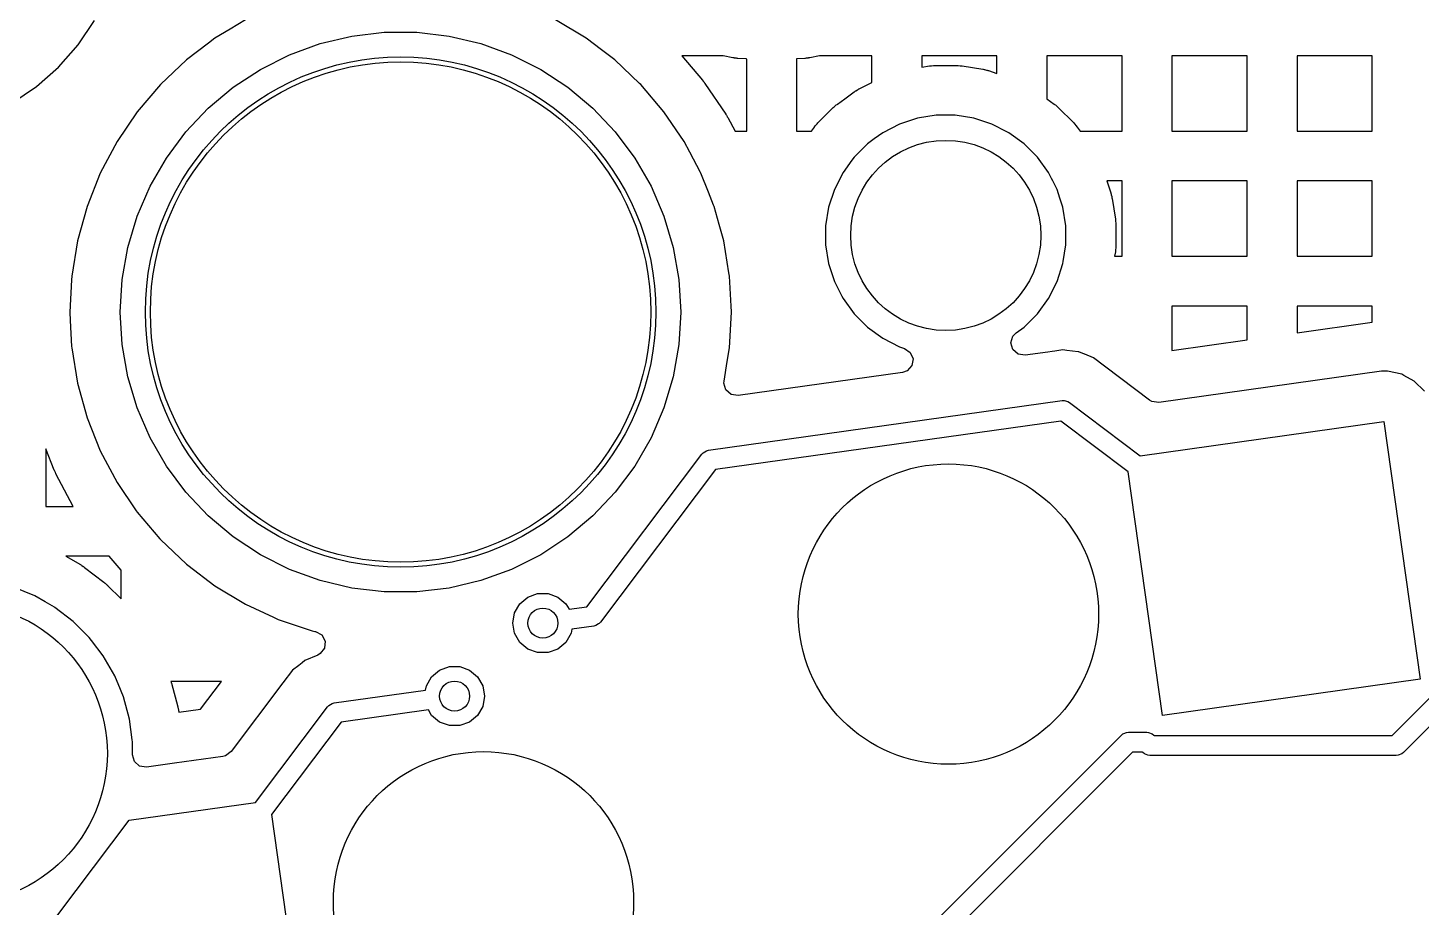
# Model space of a CAD drawing. Extents: x 2.49 to 8.57, y -5.87 to -1.87.
# Drawn here: x 3.523 to 4.071, y -3.249 to -2.903 of the extents above; entities that cross this region are included whole.
import ezdxf

# ---------------------------------------------------------------- set-up
doc = ezdxf.new("R2010")
doc.units = 0
doc.header["$MEASUREMENT"] = 0
doc.layers.add('BLACK', color=7, linetype='CONTINUOUS')

msp = doc.modelspace()

# ---------------------------------------------------------------- linework, layer by layer
at = {"layer": 'BLACK', "linetype": 'CONTINUOUS'}
for p, q in [((3.54254, -2.90941), (3.549, -2.89975)), ((3.60239, -2.90315), (3.59637, -2.90678)), ((3.60844, -2.89951), (3.60239, -2.90315)), ((3.74242, -2.90678), (3.73035, -2.89951)), ((3.53489, -2.91814), (3.54254, -2.90941)), ((3.59378, -2.90874), (3.58515, -2.9153)), ((3.59637, -2.90678), (3.59378, -2.90874)), ((3.62573, -2.91327), (3.63778, -2.90888)), ((3.63778, -2.90888), (3.65025, -2.90592)), ((3.65025, -2.90592), (3.66299, -2.90444)), ((3.66299, -2.90444), (3.6758, -2.90444)), ((3.6758, -2.90444), (3.68854, -2.90592)), ((3.68854, -2.90592), (3.70101, -2.90888)), ((3.70101, -2.90888), (3.71306, -2.91327)), ((3.74838, -2.91131), (3.74242, -2.90678)), ((3.61428, -2.91902), (3.62573, -2.91327)), ((3.71306, -2.91327), (3.72451, -2.91902)), ((3.75153, -2.9137), (3.74838, -2.91131)), ((3.75364, -2.9153), (3.75153, -2.9137)), ((3.79625, -2.9137), (3.78, -2.9137)), ((3.78, -2.9137), (3.78811, -2.92324)), ((3.80009, -2.91446), (3.79625, -2.9137)), ((3.80024, -2.91449), (3.80009, -2.91446)), ((3.80056, -2.91454), (3.80024, -2.91449)), ((3.80072, -2.91457), (3.80056, -2.91454)), ((3.80135, -2.91465), (3.80072, -2.91457)), ((3.80151, -2.91467), (3.80135, -2.91465)), ((3.80183, -2.9147), (3.80151, -2.91467)), ((3.80199, -2.91472), (3.80183, -2.9147)), ((3.80525, -2.91493), (3.80199, -2.91472)), ((3.80552, -2.91495), (3.80525, -2.91493)), ((3.80552, -2.94331), (3.80552, -2.91495)), ((3.82838, -2.91472), (3.82512, -2.91493)), ((3.82512, -2.91493), (3.82512, -2.94331)), ((3.82854, -2.9147), (3.82838, -2.91472)), ((3.82886, -2.91467), (3.82854, -2.9147)), ((3.82902, -2.91465), (3.82886, -2.91467)), ((3.82965, -2.91457), (3.82902, -2.91465)), ((3.82981, -2.91454), (3.82965, -2.91457)), ((3.83013, -2.91449), (3.82981, -2.91454)), ((3.83029, -2.91446), (3.83013, -2.91449)), ((3.83412, -2.9137), (3.83029, -2.91446)), ((3.85473, -2.9137), (3.83412, -2.9137)), ((3.85473, -2.91815), (3.85473, -2.9137)), ((3.90394, -2.9137), (3.87434, -2.9137)), ((3.87434, -2.9137), (3.87434, -2.91815)), ((3.90394, -2.92058), (3.90394, -2.9137)), ((3.95316, -2.9137), (3.92355, -2.9137)), ((3.92355, -2.9137), (3.92355, -2.93056)), ((3.95316, -2.94331), (3.95316, -2.9137)), ((4.00237, -2.9137), (3.97276, -2.9137)), ((3.97276, -2.9137), (3.97276, -2.94331)), ((4.00237, -2.94331), (4.00237, -2.9137)), ((4.05158, -2.9137), (4.02197, -2.9137)), ((4.02197, -2.9137), (4.02197, -2.94331)), ((4.05158, -2.94331), (4.05158, -2.9137)), ((3.52615, -2.9258), (3.53489, -2.91814)), ((3.58515, -2.9153), (3.57492, -2.92499)), ((3.58515, -2.9153), (3.58515, -2.9153)), ((3.60357, -2.92606), (3.61428, -2.91902)), ((3.72451, -2.91902), (3.73522, -2.92606)), ((3.76342, -2.92457), (3.75364, -2.9153)), ((3.75364, -2.9153), (3.75364, -2.9153)), ((3.75364, -2.9153), (3.75364, -2.9153)), ((3.85473, -2.92412), (3.85473, -2.91815)), ((3.87434, -2.91815), (3.87742, -2.91766)), ((3.87742, -2.91766), (3.87761, -2.91764)), ((3.87761, -2.91764), (3.87799, -2.91759)), ((3.87799, -2.91759), (3.87818, -2.91757)), ((3.87818, -2.91757), (3.87895, -2.91751)), ((3.87895, -2.91751), (3.87914, -2.9175)), ((3.87914, -2.9175), (3.87953, -2.91748)), ((3.87953, -2.91748), (3.87972, -2.91748)), ((3.87972, -2.91748), (3.88793, -2.91748)), ((3.88793, -2.91748), (3.88812, -2.91748)), ((3.88812, -2.91748), (3.88851, -2.9175)), ((3.88851, -2.9175), (3.8887, -2.91751)), ((3.8887, -2.91751), (3.88946, -2.91757)), ((3.88946, -2.91757), (3.88966, -2.91759)), ((3.88966, -2.91759), (3.89004, -2.91764)), ((3.89004, -2.91764), (3.89023, -2.91766)), ((3.89023, -2.91766), (3.89834, -2.91895)), ((3.89834, -2.91895), (3.89853, -2.91898)), ((3.89853, -2.91898), (3.89891, -2.91905)), ((3.89891, -2.91905), (3.89909, -2.9191)), ((3.89909, -2.9191), (3.89984, -2.91928)), ((3.89984, -2.91928), (3.90003, -2.91932)), ((3.90003, -2.91932), (3.9004, -2.91943)), ((3.9004, -2.91943), (3.90058, -2.91948)), ((3.90058, -2.91948), (3.90394, -2.92058)), ((3.5165, -2.93225), (3.52615, -2.9258)), ((3.57492, -2.92499), (3.5658, -2.93573)), ((3.59375, -2.9343), (3.60357, -2.92606)), ((3.73522, -2.92606), (3.74504, -2.9343)), ((3.76387, -2.92499), (3.76342, -2.92457)), ((3.77299, -2.93573), (3.76387, -2.92499)), ((3.78811, -2.92324), (3.78819, -2.92335)), ((3.78819, -2.92335), (3.78836, -2.92355)), ((3.78836, -2.92355), (3.78844, -2.92366)), ((3.78844, -2.92366), (3.78876, -2.92408)), ((3.78876, -2.92408), (3.78884, -2.92419)), ((3.78884, -2.92419), (3.789, -2.9244)), ((3.789, -2.9244), (3.78907, -2.92451)), ((3.78907, -2.92451), (3.79728, -2.93661)), ((3.84981, -2.92663), (3.85473, -2.92412)), ((3.8412, -2.93266), (3.8441, -2.93056)), ((3.8441, -2.93056), (3.84784, -2.92784)), ((3.84784, -2.92784), (3.848, -2.92773)), ((3.848, -2.92773), (3.84832, -2.92751)), ((3.84832, -2.92751), (3.84848, -2.92741)), ((3.84848, -2.92741), (3.84914, -2.92701)), ((3.84914, -2.92701), (3.8493, -2.92691)), ((3.8493, -2.92691), (3.84964, -2.92672)), ((3.84964, -2.92672), (3.84981, -2.92663)), ((3.92355, -2.93056), (3.92645, -2.93266)), ((3.5658, -2.93573), (3.55789, -2.9474)), ((3.5658, -2.93573), (3.5658, -2.93573)), ((3.58495, -2.94363), (3.59375, -2.9343)), ((3.74504, -2.9343), (3.75384, -2.94363)), ((3.7809, -2.9474), (3.77299, -2.93573)), ((3.77299, -2.93573), (3.77299, -2.93573)), ((3.77299, -2.93573), (3.77299, -2.93573)), ((3.79728, -2.93661), (3.79735, -2.93672)), ((3.79735, -2.93672), (3.79749, -2.93695)), ((3.79749, -2.93695), (3.79756, -2.93706)), ((3.79756, -2.93706), (3.79784, -2.93751)), ((3.83364, -2.93997), (3.83944, -2.93416)), ((3.83944, -2.93416), (3.83958, -2.93403)), ((3.83958, -2.93403), (3.83986, -2.93377)), ((3.83986, -2.93377), (3.84001, -2.93364)), ((3.84001, -2.93364), (3.84059, -2.93314)), ((3.84059, -2.93314), (3.84074, -2.93302)), ((3.84074, -2.93302), (3.84104, -2.93278)), ((3.84104, -2.93278), (3.8412, -2.93266)), ((3.8801, -2.93709), (3.87276, -2.93825)), ((3.88754, -2.93709), (3.8801, -2.93709)), ((3.8801, -2.93709), (3.8801, -2.93709)), ((3.89489, -2.93825), (3.88754, -2.93709)), ((3.88754, -2.93709), (3.88754, -2.93709)), ((3.92645, -2.93266), (3.9266, -2.93278)), ((3.9266, -2.93278), (3.92691, -2.93302)), ((3.92691, -2.93302), (3.92705, -2.93314)), ((3.92705, -2.93314), (3.92764, -2.93364)), ((3.92764, -2.93364), (3.92778, -2.93377)), ((3.92778, -2.93377), (3.92807, -2.93403)), ((3.92807, -2.93403), (3.92821, -2.93416)), ((3.92821, -2.93416), (3.93401, -2.93997)), ((3.79784, -2.93751), (3.7979, -2.93763)), ((3.7979, -2.93763), (3.79803, -2.93786)), ((3.79803, -2.93786), (3.7981, -2.93798)), ((3.7981, -2.93798), (3.80092, -2.94331)), ((3.83099, -2.94331), (3.83214, -2.94172)), ((3.83214, -2.94172), (3.83225, -2.94157)), ((3.83225, -2.94157), (3.83249, -2.94127)), ((3.83249, -2.94127), (3.83261, -2.94112)), ((3.83261, -2.94112), (3.83311, -2.94053)), ((3.83311, -2.94053), (3.83324, -2.94039)), ((3.83324, -2.94039), (3.8335, -2.94011)), ((3.8335, -2.94011), (3.83364, -2.93997)), ((3.86568, -2.94055), (3.85905, -2.94393)), ((3.87276, -2.93825), (3.86568, -2.94055)), ((3.90197, -2.94055), (3.89489, -2.93825)), ((3.90815, -2.9437), (3.90197, -2.94055)), ((3.93401, -2.93997), (3.93414, -2.94011)), ((3.93414, -2.94011), (3.93441, -2.94039)), ((3.93441, -2.94039), (3.93453, -2.94053)), ((3.93453, -2.94053), (3.93503, -2.94112)), ((3.93503, -2.94112), (3.93515, -2.94127)), ((3.93515, -2.94127), (3.93539, -2.94157)), ((3.93539, -2.94157), (3.93551, -2.94172)), ((3.93551, -2.94172), (3.93666, -2.94331)), ((3.55789, -2.9474), (3.55129, -2.95985)), ((3.55789, -2.9474), (3.55789, -2.9474)), ((3.57729, -2.95391), (3.58495, -2.94363)), ((3.75384, -2.94363), (3.7615, -2.95391)), ((3.78314, -2.95162), (3.7809, -2.9474)), ((3.7809, -2.9474), (3.7809, -2.9474)), ((3.7809, -2.9474), (3.7809, -2.9474)), ((3.80092, -2.94331), (3.80552, -2.94331)), ((3.82512, -2.94331), (3.83099, -2.94331)), ((3.85569, -2.94637), (3.85303, -2.9483)), ((3.85905, -2.94393), (3.85569, -2.94637)), ((3.9086, -2.94393), (3.90815, -2.9437)), ((3.91461, -2.9483), (3.9086, -2.94393)), ((3.93666, -2.94331), (3.95316, -2.94331)), ((3.97276, -2.94331), (4.00237, -2.94331)), ((4.02197, -2.94331), (4.05158, -2.94331)), ((3.7874, -2.95965), (3.78314, -2.95162)), ((3.84777, -2.95356), (3.84692, -2.95473)), ((3.85303, -2.9483), (3.84777, -2.95356)), ((3.84777, -2.95356), (3.84777, -2.95356)), ((3.84777, -2.95356), (3.84777, -2.95356)), ((3.85303, -2.9483), (3.85303, -2.9483)), ((3.85303, -2.9483), (3.85303, -2.9483)), ((3.91987, -2.95356), (3.91461, -2.9483)), ((3.92425, -2.95958), (3.91987, -2.95356)), ((3.57088, -2.96501), (3.57729, -2.95391)), ((3.7615, -2.95391), (3.76791, -2.96501)), ((3.84692, -2.95473), (3.8434, -2.95958)), ((3.55129, -2.95985), (3.54608, -2.97294)), ((3.55129, -2.95985), (3.55129, -2.95985)), ((3.7875, -2.95985), (3.7874, -2.95965)), ((3.79047, -2.96731), (3.7875, -2.95985)), ((3.7875, -2.95985), (3.7875, -2.95985)), ((3.8434, -2.95958), (3.84002, -2.96621)), ((3.92545, -2.96194), (3.92425, -2.95958)), ((3.92595, -2.96291), (3.92545, -2.96194)), ((3.92762, -2.96621), (3.92595, -2.96291)), ((3.95316, -2.96291), (3.94717, -2.96291)), ((3.94717, -2.96291), (3.94869, -2.96759)), ((3.95316, -2.99252), (3.95316, -2.96291)), ((4.00237, -2.96291), (3.97276, -2.96291)), ((3.97276, -2.96291), (3.97276, -2.99252)), ((4.00237, -2.99252), (4.00237, -2.96291)), ((4.05158, -2.96291), (4.02197, -2.96291)), ((4.02197, -2.96291), (4.02197, -2.99252)), ((4.05158, -2.97856), (4.05158, -2.96291)), ((3.56581, -2.97678), (3.57088, -2.96501)), ((3.76791, -2.96501), (3.77298, -2.97678)), ((3.79251, -2.97241), (3.79047, -2.96731)), ((3.84002, -2.96621), (3.83772, -2.97328)), ((3.92874, -2.96965), (3.92762, -2.96621)), ((3.92762, -2.96621), (3.92762, -2.96621)), ((3.92762, -2.96621), (3.92762, -2.96621)), ((3.92992, -2.97328), (3.92874, -2.96965)), ((3.94869, -2.96759), (3.94874, -2.96777)), ((3.94874, -2.96777), (3.94885, -2.96815)), ((3.94885, -2.96815), (3.9489, -2.96833)), ((3.9489, -2.96833), (3.94908, -2.96908)), ((3.94908, -2.96908), (3.94912, -2.96927)), ((3.94912, -2.96927), (3.94919, -2.96965)), ((3.94919, -2.96965), (3.94923, -2.96984)), ((3.94923, -2.96984), (3.95051, -2.97794)), ((3.54608, -2.97294), (3.54231, -2.98651)), ((3.54608, -2.97294), (3.54608, -2.97294)), ((3.79272, -2.97294), (3.79251, -2.97241)), ((3.79468, -2.98003), (3.79272, -2.97294)), ((3.79272, -2.97294), (3.79272, -2.97294)), ((3.83772, -2.97328), (3.83656, -2.98063)), ((3.93109, -2.98063), (3.92992, -2.97328)), ((3.56213, -2.98906), (3.56581, -2.97678)), ((3.77298, -2.97678), (3.77666, -2.98906)), ((3.79648, -2.98651), (3.79468, -2.98003)), ((3.83656, -2.98063), (3.83656, -2.98807)), ((3.93109, -2.98807), (3.93109, -2.98063)), ((3.95051, -2.97794), (3.95054, -2.97813)), ((3.95054, -2.97813), (3.95058, -2.97852)), ((3.95058, -2.97852), (3.9506, -2.97871)), ((3.9506, -2.97871), (3.95066, -2.97948)), ((3.95066, -2.97948), (3.95067, -2.97967)), ((3.95067, -2.97967), (3.95069, -2.98005)), ((3.95069, -2.98005), (3.95069, -2.98025)), ((3.95069, -2.98025), (3.95069, -2.98846)), ((4.05158, -2.99252), (4.05158, -2.97856)), ((3.54231, -2.98651), (3.54003, -3.00042)), ((3.54231, -2.98651), (3.54231, -2.98651)), ((3.5599, -3.00169), (3.56213, -2.98906)), ((3.77666, -2.98906), (3.77889, -3.00169)), ((3.79854, -2.99908), (3.79648, -2.98651)), ((3.79648, -2.98651), (3.79648, -2.98651)), ((3.79648, -2.98651), (3.79648, -2.98651)), ((3.83656, -2.98807), (3.83772, -2.99542)), ((3.93005, -2.99463), (3.93109, -2.98807)), ((3.95051, -2.99076), (3.95023, -2.99252)), ((3.95054, -2.99057), (3.95051, -2.99076)), ((3.95058, -2.99018), (3.95054, -2.99057)), ((3.9506, -2.98999), (3.95058, -2.99018)), ((3.95066, -2.98922), (3.9506, -2.98999)), ((3.95067, -2.98903), (3.95066, -2.98922)), ((3.95069, -2.98865), (3.95067, -2.98903)), ((3.95069, -2.98846), (3.95069, -2.98865)), ((3.83772, -2.99542), (3.84002, -3.00249)), ((3.92762, -3.00249), (3.92992, -2.99542)), ((3.92992, -2.99542), (3.93005, -2.99463)), ((3.95023, -2.99252), (3.95316, -2.99252)), ((3.97276, -2.99252), (4.00237, -2.99252)), ((4.02197, -2.99252), (4.05158, -2.99252)), ((3.53995, -3.00175), (3.53926, -3.01449)), ((3.54003, -3.00042), (3.53995, -3.00175)), ((3.54003, -3.00042), (3.54003, -3.00042)), ((3.54003, -3.00042), (3.54003, -3.00042)), ((3.55916, -3.01449), (3.5599, -3.00169)), ((3.77889, -3.00169), (3.77963, -3.01449)), ((3.79876, -3.00042), (3.79854, -2.99908)), ((3.7994, -3.01222), (3.79876, -3.00042)), ((3.84002, -3.00249), (3.84296, -3.00827)), ((3.92425, -3.00912), (3.92762, -3.00249)), ((3.84296, -3.00827), (3.8434, -3.00912)), ((3.79952, -3.01441), (3.7994, -3.01222)), ((3.8434, -3.00912), (3.84777, -3.01514)), ((3.91987, -3.01514), (3.92425, -3.00912)), ((4.00237, -3.01213), (3.97276, -3.01213)), ((3.97276, -3.01213), (3.97276, -3.02956)), ((4.00237, -3.02264), (4.00237, -3.01213)), ((4.05158, -3.01213), (4.02197, -3.01213)), ((4.02197, -3.01213), (4.02197, -3.02264)), ((4.05158, -3.01848), (4.05158, -3.01213)), ((3.53926, -3.01449), (3.53926, -3.01449)), ((3.53926, -3.01449), (3.53944, -3.01781)), ((3.53944, -3.01781), (3.54, -3.02804)), ((3.5599, -3.02728), (3.55916, -3.01449)), ((3.77963, -3.01449), (3.77889, -3.02728)), ((3.79876, -3.02856), (3.79953, -3.01449)), ((3.79953, -3.01449), (3.79952, -3.01441)), ((3.84777, -3.01514), (3.85303, -3.0204)), ((3.91461, -3.0204), (3.91987, -3.01514)), ((4.02197, -3.02264), (4.05158, -3.01848)), ((3.85303, -3.0204), (3.85905, -3.02477)), ((3.85905, -3.02477), (3.86568, -3.02815)), ((3.90945, -3.02662), (3.91024, -3.02398)), ((3.91024, -3.02398), (3.91147, -3.02269)), ((3.91147, -3.02269), (3.91461, -3.0204)), ((4.00237, -3.0254), (4.00237, -3.02264)), ((3.54, -3.02804), (3.54003, -3.02856)), ((3.54003, -3.02856), (3.54003, -3.02856)), ((3.54003, -3.02856), (3.54231, -3.04246)), ((3.56213, -3.03991), (3.5599, -3.02728)), ((3.77889, -3.02728), (3.77666, -3.03991)), ((3.79789, -3.03392), (3.79876, -3.02856)), ((3.79876, -3.02856), (3.79876, -3.02856)), ((3.79876, -3.02856), (3.79876, -3.02856)), ((3.86568, -3.02815), (3.8676, -3.02877)), ((3.8676, -3.02877), (3.86987, -3.03033)), ((3.91022, -3.02926), (3.90945, -3.02662)), ((3.91229, -3.03107), (3.91022, -3.02926)), ((3.92392, -3.03022), (3.91502, -3.03147)), ((3.92393, -3.03022), (3.92392, -3.03022)), ((3.92568, -3.02997), (3.92393, -3.03022)), ((3.92393, -3.03022), (3.92393, -3.03022)), ((3.92393, -3.03022), (3.92393, -3.03022)), ((3.92674, -3.02982), (3.92568, -3.02997)), ((3.92568, -3.02997), (3.92568, -3.02997)), ((3.92991, -3.02938), (3.92674, -3.02982)), ((3.93138, -3.02956), (3.92991, -3.02938)), ((3.92991, -3.02938), (3.92991, -3.02938)), ((3.92991, -3.02938), (3.92991, -3.02938)), ((3.92991, -3.02938), (3.92991, -3.02938)), ((3.92991, -3.02938), (3.92991, -3.02938)), ((3.93585, -3.03011), (3.93138, -3.02956)), ((3.93609, -3.03014), (3.93585, -3.03011)), ((3.9384, -3.03107), (3.93609, -3.03014)), ((3.97276, -3.02956), (4.00237, -3.0254)), ((3.79661, -3.0417), (3.79789, -3.03392)), ((3.87047, -3.03557), (3.86861, -3.0376)), ((3.86987, -3.03033), (3.87094, -3.03286)), ((3.87094, -3.03286), (3.87047, -3.03557)), ((3.91502, -3.03147), (3.91229, -3.03107)), ((3.93848, -3.0311), (3.9384, -3.03107)), ((3.94186, -3.03247), (3.93848, -3.0311)), ((3.94629, -3.03581), (3.94186, -3.03247)), ((3.56581, -3.05219), (3.56213, -3.03991)), ((3.77666, -3.03991), (3.77298, -3.05219)), ((3.86677, -3.03825), (3.8021, -3.04734)), ((3.86861, -3.0376), (3.86677, -3.03825)), ((3.94683, -3.03622), (3.94629, -3.03581)), ((3.96399, -3.04915), (3.94683, -3.03622)), ((4.05524, -3.03777), (3.96761, -3.05008)), ((4.0576, -3.03769), (4.05524, -3.03777)), ((4.05524, -3.03777), (4.05524, -3.03777)), ((4.05524, -3.03777), (4.05524, -3.03777)), ((4.05524, -3.03777), (4.05524, -3.03777)), ((4.05524, -3.03777), (4.05524, -3.03777)), ((4.06314, -3.03891), (4.0576, -3.03769)), ((4.0576, -3.03769), (4.0576, -3.03769)), ((4.06401, -3.03939), (4.06314, -3.03891)), ((4.06314, -3.03891), (4.06314, -3.03891)), ((4.0681, -3.04164), (4.06401, -3.03939)), ((3.54231, -3.04246), (3.54231, -3.04246)), ((3.54231, -3.04246), (3.54608, -3.05604)), ((3.79654, -3.04249), (3.79661, -3.04172)), ((3.79731, -3.04513), (3.79654, -3.04249)), ((3.79661, -3.04172), (3.79661, -3.0417)), ((3.79938, -3.04694), (3.79731, -3.04513)), ((4.07209, -3.04566), (4.0681, -3.04164)), ((3.57088, -3.06396), (3.56581, -3.05219)), ((3.77298, -3.05219), (3.76791, -3.06396)), ((3.7905, -3.06887), (3.92957, -3.04932)), ((3.8021, -3.04734), (3.79938, -3.04694)), ((3.92957, -3.04932), (3.93034, -3.04929)), ((3.93034, -3.04929), (3.93183, -3.04968)), ((3.93183, -3.04968), (3.93249, -3.05008)), ((3.93249, -3.05008), (3.96027, -3.07101)), ((3.96489, -3.04968), (3.96399, -3.04915)), ((3.96761, -3.05008), (3.96489, -3.04968)), ((3.54608, -3.05604), (3.54608, -3.05604)), ((3.54608, -3.05604), (3.55129, -3.06913)), ((3.92905, -3.05735), (3.79322, -3.07644)), ((3.95553, -3.0773), (3.92905, -3.05735)), ((3.96027, -3.07101), (4.05612, -3.05754)), ((4.05612, -3.05754), (4.07037, -3.15891)), ((3.53318, -3.07663), (3.52985, -3.06828)), ((3.52985, -3.06828), (3.52985, -3.09095)), ((3.57729, -3.07506), (3.57088, -3.06396)), ((3.76791, -3.06396), (3.7615, -3.07506)), ((3.55129, -3.06913), (3.55129, -3.06913)), ((3.55129, -3.06913), (3.55789, -3.08158)), ((3.74268, -3.13041), (3.78791, -3.0704)), ((3.78791, -3.0704), (3.78843, -3.06983)), ((3.78843, -3.06983), (3.78975, -3.06905)), ((3.78975, -3.06905), (3.7905, -3.06887)), ((3.53323, -3.07675), (3.53318, -3.07663)), ((3.53333, -3.077), (3.53323, -3.07675)), ((3.53339, -3.07712), (3.53333, -3.077)), ((3.53361, -3.0776), (3.53339, -3.07712)), ((3.53367, -3.07772), (3.53361, -3.0776)), ((3.53378, -3.07796), (3.53367, -3.07772)), ((3.53384, -3.07808), (3.53378, -3.07796)), ((3.54067, -3.09095), (3.53384, -3.07808)), ((3.58495, -3.08534), (3.57729, -3.07506)), ((3.79322, -3.07644), (3.74799, -3.13646)), ((3.7615, -3.07506), (3.75384, -3.08534)), ((3.969, -3.17315), (3.95553, -3.0773)), ((3.55789, -3.08158), (3.55789, -3.08158)), ((3.55789, -3.08158), (3.55789, -3.08158)), ((3.55789, -3.08158), (3.56538, -3.09262)), ((3.59375, -3.09467), (3.58495, -3.08534)), ((3.75384, -3.08534), (3.74504, -3.09467)), ((3.52985, -3.09095), (3.54067, -3.09095)), ((3.56538, -3.09262), (3.5658, -3.09324)), ((3.5658, -3.09324), (3.5658, -3.09324)), ((3.5658, -3.09324), (3.57469, -3.10371)), ((3.60357, -3.10291), (3.59375, -3.09467)), ((3.74504, -3.09467), (3.73522, -3.10291)), ((3.57469, -3.10371), (3.57492, -3.10398)), ((3.57492, -3.10398), (3.58515, -3.11367)), ((3.61428, -3.10995), (3.60357, -3.10291)), ((3.73522, -3.10291), (3.72451, -3.10995)), ((3.55478, -3.11055), (3.53777, -3.11055)), ((3.53777, -3.11055), (3.54346, -3.11384)), ((3.55945, -3.11606), (3.55478, -3.11055)), ((3.62573, -3.11571), (3.61428, -3.10995)), ((3.72451, -3.10995), (3.71306, -3.11571)), ((3.54346, -3.11384), (3.5436, -3.11392)), ((3.5436, -3.11392), (3.54387, -3.11409)), ((3.54387, -3.11409), (3.544, -3.11418)), ((3.544, -3.11418), (3.54454, -3.11453)), ((3.54454, -3.11453), (3.54467, -3.11462)), ((3.54467, -3.11462), (3.54493, -3.11481)), ((3.54493, -3.11481), (3.54506, -3.11491)), ((3.54506, -3.11491), (3.55274, -3.1208)), ((3.55945, -3.12734), (3.55945, -3.11606)), ((3.58515, -3.11367), (3.58515, -3.11367)), ((3.58515, -3.11367), (3.58515, -3.11367)), ((3.58515, -3.11367), (3.58571, -3.11409)), ((3.58571, -3.11409), (3.59637, -3.12219)), ((3.63778, -3.12009), (3.62573, -3.11571)), ((3.71306, -3.11571), (3.70101, -3.12009)), ((3.52555, -3.12614), (3.51721, -3.12268)), ((3.55274, -3.1208), (3.55286, -3.1209)), ((3.55286, -3.1209), (3.55311, -3.1211)), ((3.55311, -3.1211), (3.55323, -3.1212)), ((3.55323, -3.1212), (3.55371, -3.12163)), ((3.55371, -3.12163), (3.55383, -3.12174)), ((3.55383, -3.12174), (3.55407, -3.12196)), ((3.55407, -3.12196), (3.55418, -3.12207)), ((3.55418, -3.12207), (3.55945, -3.12734)), ((3.59637, -3.12219), (3.60844, -3.12946)), ((3.65025, -3.12305), (3.63778, -3.12009)), ((3.66299, -3.12454), (3.65025, -3.12305)), ((3.68854, -3.12305), (3.6758, -3.12454)), ((3.70101, -3.12009), (3.68854, -3.12305)), ((3.52963, -3.12849), (3.52555, -3.12614)), ((3.52555, -3.12614), (3.52555, -3.12614)), ((3.53326, -3.13059), (3.52963, -3.12849)), ((3.6758, -3.12454), (3.66299, -3.12454)), ((3.7163, -3.12923), (3.71945, -3.1266)), ((3.71945, -3.1266), (3.7233, -3.12519)), ((3.7233, -3.12519), (3.7274, -3.12519)), ((3.7274, -3.12519), (3.73126, -3.1266)), ((3.73126, -3.1266), (3.7344, -3.12923)), ((3.53338, -3.13066), (3.53326, -3.13059)), ((3.54055, -3.13616), (3.53338, -3.13066)), ((3.60844, -3.12946), (3.60844, -3.12946)), ((3.60844, -3.12946), (3.60844, -3.12946)), ((3.60844, -3.12946), (3.60844, -3.12946)), ((3.60844, -3.12946), (3.61935, -3.13451)), ((3.71354, -3.13683), (3.71425, -3.13279)), ((3.71425, -3.13279), (3.7163, -3.12923)), ((3.7344, -3.12923), (3.73565, -3.1314)), ((3.73565, -3.1314), (3.74268, -3.13041)), ((3.54693, -3.14255), (3.54055, -3.13616)), ((3.54055, -3.13616), (3.54055, -3.13616)), ((3.61935, -3.13451), (3.62123, -3.13538)), ((3.62123, -3.13538), (3.63458, -3.13987)), ((3.63458, -3.13987), (3.63568, -3.14012)), ((3.71425, -3.14087), (3.71354, -3.13683)), ((3.73674, -3.1392), (3.73645, -3.14087)), ((3.74539, -3.13799), (3.73674, -3.1392)), ((3.74614, -3.1378), (3.74539, -3.13799)), ((3.7472, -3.13718), (3.74614, -3.1378)), ((3.74747, -3.13702), (3.7472, -3.13718)), ((3.74799, -3.13646), (3.74747, -3.13702)), ((3.54785, -3.14374), (3.54693, -3.14255)), ((3.54693, -3.14255), (3.54693, -3.14255)), ((3.54693, -3.14255), (3.54693, -3.14255)), ((3.55243, -3.14971), (3.54785, -3.14374)), ((3.63568, -3.14012), (3.63595, -3.14018)), ((3.63595, -3.14018), (3.63836, -3.1415)), ((3.63836, -3.1415), (3.63967, -3.14392)), ((3.63967, -3.14392), (3.63947, -3.14666)), ((3.7163, -3.14442), (3.71425, -3.14087)), ((3.71945, -3.14705), (3.7163, -3.14442)), ((3.7344, -3.14442), (3.73126, -3.14705)), ((3.73645, -3.14087), (3.7344, -3.14442)), ((3.55695, -3.15754), (3.55243, -3.14971)), ((3.55243, -3.14971), (3.55243, -3.14971)), ((3.55243, -3.14971), (3.55243, -3.14971)), ((3.63681, -3.14944), (3.63174, -3.15159)), ((3.63782, -3.14886), (3.63681, -3.14944)), ((3.63947, -3.14666), (3.63782, -3.14886)), ((3.7233, -3.14846), (3.71945, -3.14705)), ((3.7274, -3.14846), (3.7233, -3.14846)), ((3.73126, -3.14705), (3.7274, -3.14846)), ((4.05938, -3.18103), (4.09099, -3.14942)), ((3.62684, -3.15542), (3.62309, -3.16039)), ((3.62935, -3.15346), (3.62684, -3.15542)), ((3.63064, -3.15245), (3.62935, -3.15346)), ((3.63174, -3.15159), (3.63064, -3.15245)), ((3.63174, -3.15159), (3.63174, -3.15159)), ((3.68158, -3.15797), (3.68472, -3.15533)), ((3.68472, -3.15533), (3.68858, -3.15393)), ((3.68858, -3.15393), (3.69268, -3.15393)), ((3.69268, -3.15393), (3.69653, -3.15533)), ((3.69653, -3.15533), (3.69967, -3.15797)), ((3.5579, -3.15984), (3.55695, -3.15754)), ((3.55695, -3.15754), (3.55695, -3.15754)), ((3.55695, -3.15754), (3.55695, -3.15754)), ((3.55825, -3.16068), (3.5579, -3.15984)), ((3.56041, -3.16588), (3.55825, -3.16068)), ((3.59901, -3.15976), (3.57906, -3.15976)), ((3.57906, -3.15976), (3.57906, -3.15984)), ((3.57906, -3.15984), (3.57908, -3.15988)), ((3.57908, -3.15988), (3.57913, -3.16004)), ((3.57913, -3.16004), (3.57922, -3.16035)), ((3.57922, -3.16035), (3.57926, -3.1605)), ((3.57926, -3.1605), (3.58177, -3.16985)), ((3.59076, -3.17071), (3.59901, -3.15976)), ((3.62309, -3.16039), (3.60275, -3.18738)), ((3.62309, -3.16039), (3.62309, -3.16039)), ((3.67923, -3.16319), (3.67953, -3.16152)), ((3.67953, -3.16152), (3.68158, -3.15797)), ((3.69967, -3.15797), (3.70173, -3.16152)), ((3.70173, -3.16152), (3.70244, -3.16556)), ((4.07037, -3.15891), (3.969, -3.17315)), ((4.09377, -3.15777), (4.0638, -3.18775)), ((3.56275, -3.17461), (3.56041, -3.16588)), ((3.6433, -3.16824), (3.67923, -3.16319)), ((3.70244, -3.16556), (3.70173, -3.1696)), ((3.58177, -3.16985), (3.58181, -3.17)), ((3.58181, -3.17), (3.58188, -3.17031)), ((3.58188, -3.17031), (3.58191, -3.17047)), ((3.58191, -3.17047), (3.58204, -3.1711)), ((3.58204, -3.1711), (3.58207, -3.17126)), ((3.58207, -3.17126), (3.58212, -3.17157)), ((3.58212, -3.17157), (3.58214, -3.17173)), ((3.58214, -3.17173), (3.58217, -3.17192)), ((3.58217, -3.17192), (3.59076, -3.17071)), ((3.61236, -3.20737), (3.6407, -3.16977)), ((3.6407, -3.16977), (3.64122, -3.1692)), ((3.64122, -3.1692), (3.64254, -3.16842)), ((3.64254, -3.16842), (3.6433, -3.16824)), ((3.68033, -3.17098), (3.64601, -3.17581)), ((3.68158, -3.17315), (3.68033, -3.17098)), ((3.70173, -3.1696), (3.69967, -3.17315)), ((3.56382, -3.18274), (3.56275, -3.17461)), ((3.64601, -3.17581), (3.61865, -3.21211)), ((3.68472, -3.17579), (3.68158, -3.17315)), ((3.68858, -3.17719), (3.68472, -3.17579)), ((3.69268, -3.17719), (3.68858, -3.17719)), ((3.69653, -3.17579), (3.69268, -3.17719)), ((3.69967, -3.17315), (3.69653, -3.17579)), ((3.56393, -3.18357), (3.56382, -3.18274)), ((3.56393, -3.18866), (3.56393, -3.18357)), ((3.56393, -3.18357), (3.56393, -3.18357)), ((3.79804, -3.33576), (3.95288, -3.18092)), ((3.95288, -3.18092), (3.95348, -3.18043)), ((3.95348, -3.18043), (3.95389, -3.18025)), ((3.95389, -3.18025), (3.9549, -3.17984)), ((3.9549, -3.17984), (3.95566, -3.17976)), ((3.95566, -3.17976), (3.96284, -3.17976)), ((3.96284, -3.17976), (3.96361, -3.17984)), ((3.96361, -3.17984), (3.96503, -3.18043)), ((3.96503, -3.18043), (3.96563, -3.18092)), ((3.96563, -3.18092), (3.96574, -3.18103)), ((3.96574, -3.18103), (4.05938, -3.18103)), ((3.56469, -3.19129), (3.56393, -3.18866)), ((3.60055, -3.18902), (3.59953, -3.18928)), ((3.60275, -3.18738), (3.60055, -3.18902)), ((3.9573, -3.18764), (3.79941, -3.34552)), ((3.96121, -3.18764), (3.9573, -3.18764)), ((3.96132, -3.18775), (3.96121, -3.18764)), ((3.96192, -3.18824), (3.96132, -3.18775)), ((3.96334, -3.18882), (3.96192, -3.18824)), ((3.96411, -3.1889), (3.96334, -3.18882)), ((4.06101, -3.1889), (3.96411, -3.1889)), ((4.06178, -3.18882), (4.06101, -3.1889)), ((4.0632, -3.18824), (4.06178, -3.18882)), ((4.0638, -3.18775), (4.0632, -3.18824)), ((3.56676, -3.1931), (3.56469, -3.19129)), ((3.56949, -3.1935), (3.56676, -3.1931)), ((3.58041, -3.19196), (3.56949, -3.1935)), ((3.59953, -3.18928), (3.58041, -3.19196)), ((3.56263, -3.21436), (3.61236, -3.20737)), ((3.52299, -3.26696), (3.56263, -3.21436)), ((3.61865, -3.21211), (3.63212, -3.30796))]:
    msp.add_line(p, q, dxfattribs=at)
at = {"layer": 'BLACK'}
for centre, radius in [((3.4721, -2.85536), 0.05906), ((3.6694, -3.01449), 0.10039), ((3.6694, -3.01449), 0.09843), ((3.88382, -2.98435), 0.0374), ((3.88488, -3.13329), 0.05906), ((3.49501, -3.18808), 0.05906), ((3.72535, -3.13683), 0.00591), ((3.69063, -3.16556), 0.00591), ((3.702, -3.24646), 0.05906)]:
    msp.add_circle(centre, radius, dxfattribs=at)

doc.saveas('drawing.dxf')
